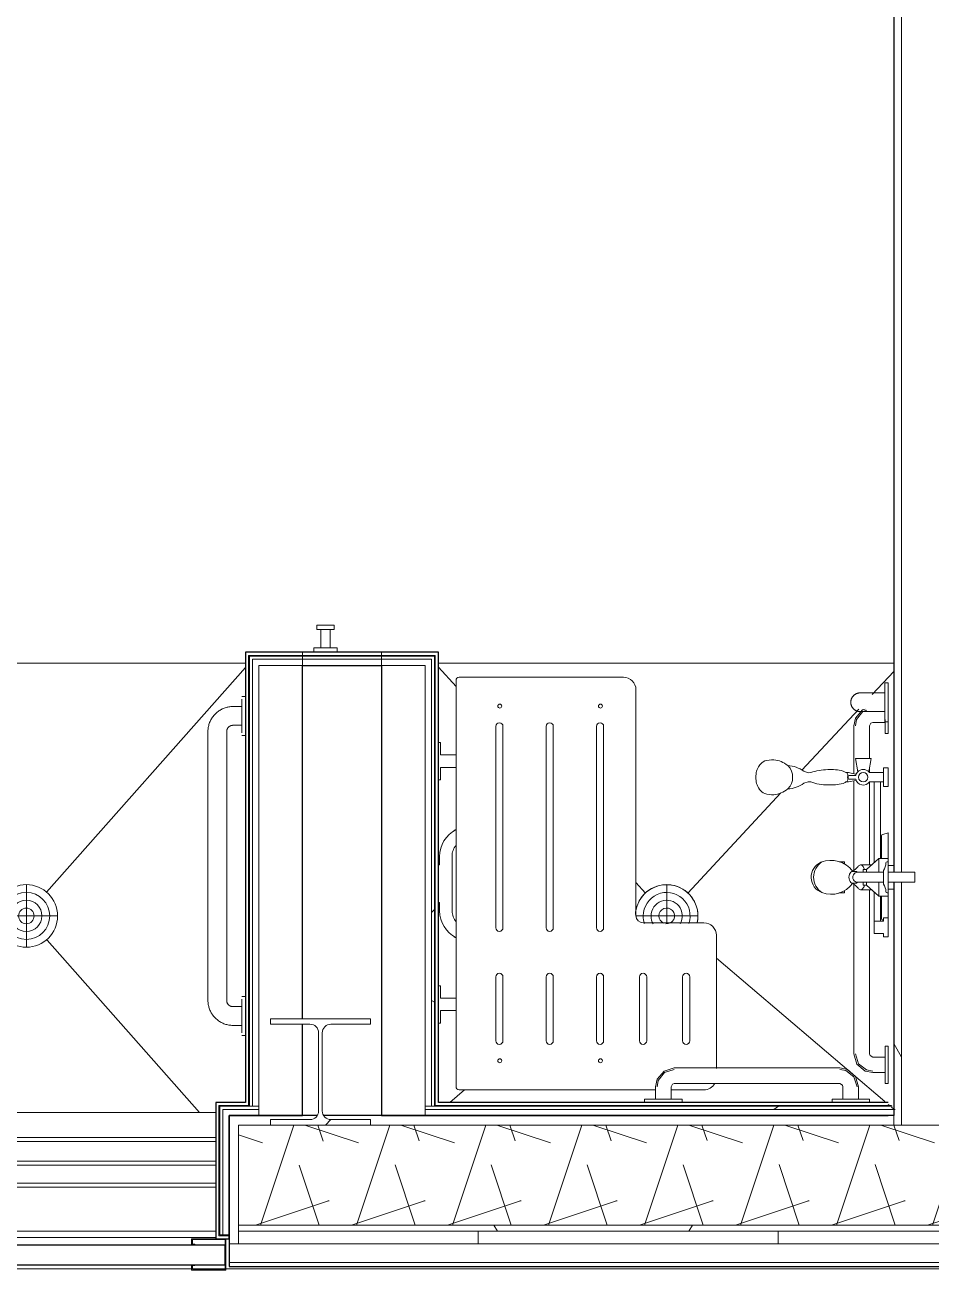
# Model space of a CAD drawing. Header units: inches. Extents: x -1442 to 59636, y -36095 to 792.
# Drawn here: x 58940.2 to 59012.7, y -22798.9 to -22699.3 of the extents above; entities that cross this region are included whole.
import ezdxf

# ---------------------------------------------------------------- set-up
doc = ezdxf.new("R2010")
doc.units = ezdxf.units.IN
doc.header["$MEASUREMENT"] = 0
for name, color, linetype, lineweight in [('A-FLOR', 192, 'Continuous', 9), ('A-GENM', 13, 'Continuous', 9), ('A-GLAZ-CWMG', 51, 'Continuous', 13), ('A-WALL', 113, 'Continuous', 9), ('A-WALL-PATT', 111, 'Continuous', 25), ('I-WALL', 2, 'Continuous', 9), ('L-SITE-WALL', 31, 'Continuous', 13), ('P-SANR-FIXT', 6, 'Continuous', 9), ('Q-SPCQ', 91, 'Continuous', 13), ('S-COLS', 52, 'Continuous', 13)]:
    doc.layers.add(name, color=color, linetype=linetype, lineweight=lineweight)
pattern_1 = [(296.565, (33301.27, 17.28), (0.0001, 115.19999), [12.88, -244.715]), (33.69, (33307.03, 5.76), (-0.00014, 115.1996), [20.768, -394.592]), (33.69, (33422.23, 5.76), (-0.00014, 115.1996), [20.768, -394.592]), (33.69, (33537.43, 5.76), (-0.00014, 115.1996), [20.768, -394.592]), (116.565, (33324.31, 17.28), (0.0001, 115.19999), [12.88, -244.715]), (213.69, (33318.55, 28.8), (-0.00014, 115.1996), [20.768, -394.592]), (213.69, (33433.75, 28.8), (-0.00014, 115.1996), [20.768, -394.592]), (213.69, (33548.95, 28.8), (-0.00014, 115.1996), [20.768, -394.592]), (26.565, (33347.35, 17.28), (0.0001, 115.2), [25.76, -231.836]), (26.565, (33462.55, 17.28), (0.0001, 115.2), [25.76, -231.836]), (270, (33370.39, 28.8), (115.2, 7e-15), [11.52, -103.68]), (225, (33370.39, 17.28), (-1e-14, 115.20042), [16.292, -146.626]), (135, (33358.87, 5.76), (1e-14, 115.20042), [16.292, -146.626]), (288.435, (33324.308, 51.84), (-0.00042, 115.19956), [18.215, -346.08]), (18.435, (33330.07, 34.56), (-0.0004, 115.19956), [18.215, -346.08]), (18.435, (33445.27, 34.56), (-0.0004, 115.19956), [18.215, -346.08]), (18.435, (33560.47, 34.56), (-0.0004, 115.19956), [18.215, -346.08]), (135, (33347.35, 40.32), (1e-14, 115.20042), [16.292, -146.626]), (180, (33335.83, 51.84), (-1e-14, -115.2), [11.52, -103.68]), (251.565, (33295.508, 80.64), (0.00042, 115.19956), [18.215, -346.08]), (315, (33289.75, 63.36), (-1e-14, 115.20042), [16.292, -146.626]), (71.565, (33301.268, 51.84), (0.00042, 115.19956), [18.215, -346.08]), (135, (33307.03, 69.12), (1e-14, 115.20042), [16.292, -146.626]), (225, (33341.59, 80.64), (-1e-14, 115.20042), [16.292, -146.626]), (123.69, (33330.07, 69.12), (-0.00014, 115.19958), [20.768, -394.592]), (123.69, (33445.27, 69.12), (-0.00014, 115.19958), [20.768, -394.592]), (26.565, (33318.55, 86.4), (0.0001, 115.2), [12.88, -244.715]), (26.565, (33433.75, 86.4), (0.0001, 115.2), [12.88, -244.715]), (315, (33330.07, 92.16), (-1e-14, 115.20042), [16.292, -146.626]), (213.69, (33381.91, 109.44), (-0.00014, 115.1996), [20.768, -394.592]), (213.69, (33497.11, 109.44), (-0.00014, 115.1996), [20.768, -394.592]), (213.69, (33612.31, 109.44), (-0.00014, 115.1996), [20.768, -394.592]), (296.565, (33364.63, 97.92), (0.0001, 115.19999), [12.88, -244.715]), (45, (33370.39, 86.4), (1e-14, 115.20042), [16.292, -146.626]), (90, (33381.91, 97.92), (-115.2, 7e-15), [11.52, -103.68]), (213.69, (33330.07, 115.2), (-0.00014, 115.1996), [20.768, -394.592]), (213.69, (33445.27, 115.2), (-0.00014, 115.1996), [20.768, -394.592]), (213.69, (33560.47, 115.2), (-0.00014, 115.1996), [20.768, -394.592]), (315, (33312.79, 103.68), (-1e-14, 115.20042), [8.146, -154.772]), (26.565, (33318.55, 97.92), (0.0001, 115.2), [12.88, -244.715]), (26.565, (33433.75, 97.92), (0.0001, 115.2), [12.88, -244.715]), (90, (33330.07, 103.68), (-115.2, 7e-15), [11.52, -103.68]), (333.435, (33283.99, 109.44), (-0.0001, 115.2), [12.88, -244.715]), (333.435, (33399.19, 109.44), (-0.0001, 115.2), [12.88, -244.715]), (243.435, (33295.51, 103.68), (-0.0001, 115.19999), [12.88, -244.715]), (161.565, (33289.75, 92.16), (0.0004, 115.19956), [18.215, -346.08]), (161.565, (33404.95, 92.16), (0.0004, 115.19956), [18.215, -346.08]), (161.565, (33520.15, 92.16), (0.0004, 115.19956), [18.215, -346.08]), (45, (33272.47, 97.92), (1e-14, 115.20042), [16.292, -146.626]), (26.565, (33278.23, 0), (0.0001, 115.2), [12.88, -244.715]), (26.565, (33393.43, 0), (0.0001, 115.2), [12.88, -244.715]), (116.565, (33289.75, 5.76), (0.0001, 115.19999), [12.88, -244.715]), (206.565, (33283.99, 17.28), (0.0001, 115.2), [12.88, -244.715]), (206.565, (33399.19, 17.28), (0.0001, 115.2), [12.88, -244.715]), (296.565, (33272.47, 11.52), (0.0001, 115.19999), [12.88, -244.715]), (14.036, (33358.87, 51.84), (0.0005, 115.19957), [23.749, -451.233]), (14.036, (33474.07, 51.84), (0.0005, 115.19957), [23.749, -451.233]), (14.036, (33589.27, 51.84), (0.0005, 115.19957), [23.749, -451.233]), (14.036, (33704.47, 51.84), (0.0005, 115.19957), [23.749, -451.233]), (135, (33381.91, 57.6), (1e-14, 115.20042), [16.292, -146.626]), (198.435, (33370.39, 69.12), (-0.0004, 115.19956), [18.215, -346.08]), (198.435, (33485.59, 69.12), (-0.0004, 115.19956), [18.215, -346.08]), (198.435, (33600.79, 69.12), (-0.0004, 115.19956), [18.215, -346.08]), (296.565, (33353.11, 63.36), (0.0001, 115.19999), [12.88, -244.715]), (333.435, (33278.23, 34.56), (-0.0001, 115.2), [12.88, -244.715]), (333.435, (33393.43, 34.56), (-0.0001, 115.2), [12.88, -244.715]), (45, (33289.75, 28.8), (1e-14, 115.20042), [8.146, -154.772]), (116.565, (33295.51, 34.56), (0.0001, 115.19999), [12.88, -244.715]), (225, (33289.75, 46.08), (-1e-14, 115.20042), [16.292, -146.626])]

# ---------------------------------------------------------------- blocks, each defined once
blk = doc.blocks.new('817_Grab_Bars - 8170-001240-25748-Egress Plan')
at = {"layer": 'Q-SPCQ', "color": 10}
for p, q in [((25685.39, -22753.022), (25685.109, -22753.022)), ((25685.109, -22754.584), (25685.109, -22753.231)), ((25685.109, -22753.834), (25684.39, -22753.834)), ((25685.109, -22755.937), (25685.109, -22754.584)), ((25682.39, -22755.834), (25682.39, -22777.334)), ((25683.89, -22777.334), (25683.89, -22755.834)), ((25684.39, -22755.334), (25685.109, -22755.334)), ((25685.109, -22756.147), (25685.39, -22756.147)), ((25685.39, -22777.022), (25685.109, -22777.022)), ((25685.109, -22777.834), (25684.39, -22777.834)), ((25685.109, -22778.584), (25685.109, -22777.231)), ((25685.109, -22779.937), (25685.109, -22778.584)), ((25684.39, -22779.334), (25685.109, -22779.334)), ((25685.109, -22780.147), (25685.39, -22780.147))]:
    blk.add_line(p, q, dxfattribs=at)
at = {"layer": 'Q-SPCQ', "color": 10, "flags": 128}
for points in [[(25684.39, -22753.834), (25684.31, -22753.836), (25684.23, -22753.84), (25684.151, -22753.848), (25684.072, -22753.86), (25683.993, -22753.874), (25683.915, -22753.891), (25683.838, -22753.912), (25683.761, -22753.936), (25683.686, -22753.962), (25683.611, -22753.992), (25683.538, -22754.025), (25683.467, -22754.06), (25683.396, -22754.098), (25683.328, -22754.14), (25683.261, -22754.183), (25683.196, -22754.23), (25683.133, -22754.279), (25683.071, -22754.33), (25683.012, -22754.384), (25682.956, -22754.441), (25682.901, -22754.499), (25682.849, -22754.56), (25682.799, -22754.622), (25682.752, -22754.687), (25682.707, -22754.753), (25682.665, -22754.822), (25682.626, -22754.891), (25682.59, -22754.963), (25682.557, -22755.035), (25682.526, -22755.109), (25682.499, -22755.184), (25682.474, -22755.261), (25682.453, -22755.338), (25682.434, -22755.416), (25682.419, -22755.494), (25682.407, -22755.573), (25682.398, -22755.653), (25682.393, -22755.733), (25682.39, -22755.812), (25682.39, -22755.834)], [(25683.89, -22755.834), (25683.891, -22755.814), (25683.892, -22755.794), (25683.894, -22755.774), (25683.897, -22755.754), (25683.9, -22755.735), (25683.905, -22755.715), (25683.91, -22755.696), (25683.916, -22755.677), (25683.922, -22755.658), (25683.93, -22755.639), (25683.938, -22755.621), (25683.947, -22755.603), (25683.956, -22755.586), (25683.967, -22755.568), (25683.978, -22755.552), (25683.989, -22755.535), (25684.001, -22755.52), (25684.014, -22755.504), (25684.028, -22755.49), (25684.042, -22755.475), (25684.056, -22755.462), (25684.072, -22755.449), (25684.087, -22755.436), (25684.103, -22755.424), (25684.12, -22755.413), (25684.137, -22755.403), (25684.155, -22755.393), (25684.172, -22755.384), (25684.191, -22755.376), (25684.209, -22755.368), (25684.228, -22755.361), (25684.247, -22755.355), (25684.266, -22755.35), (25684.286, -22755.345), (25684.305, -22755.341), (25684.325, -22755.338), (25684.345, -22755.336), (25684.365, -22755.335), (25684.385, -22755.334), (25684.39, -22755.334)], [(25682.39, -22777.334), (25682.392, -22777.414), (25682.397, -22777.494), (25682.405, -22777.573), (25682.416, -22777.653), (25682.43, -22777.731), (25682.448, -22777.809), (25682.468, -22777.887), (25682.492, -22777.963), (25682.518, -22778.039), (25682.548, -22778.113), (25682.581, -22778.186), (25682.616, -22778.258), (25682.655, -22778.328), (25682.696, -22778.396), (25682.74, -22778.463), (25682.786, -22778.528), (25682.835, -22778.592), (25682.887, -22778.653), (25682.941, -22778.712), (25682.997, -22778.769), (25683.055, -22778.823), (25683.116, -22778.876), (25683.179, -22778.925), (25683.243, -22778.972), (25683.31, -22779.017), (25683.378, -22779.059), (25683.448, -22779.098), (25683.519, -22779.134), (25683.592, -22779.168), (25683.666, -22779.198), (25683.741, -22779.226), (25683.817, -22779.25), (25683.894, -22779.271), (25683.972, -22779.29), (25684.05, -22779.305), (25684.129, -22779.317), (25684.209, -22779.326), (25684.289, -22779.331), (25684.369, -22779.334), (25684.39, -22779.334)], [(25684.39, -22777.834), (25684.37, -22777.834), (25684.35, -22777.832), (25684.33, -22777.83), (25684.311, -22777.828), (25684.291, -22777.824), (25684.271, -22777.82), (25684.252, -22777.815), (25684.233, -22777.809), (25684.214, -22777.802), (25684.196, -22777.795), (25684.177, -22777.786), (25684.159, -22777.778), (25684.142, -22777.768), (25684.125, -22777.758), (25684.108, -22777.747), (25684.092, -22777.735), (25684.076, -22777.723), (25684.061, -22777.71), (25684.046, -22777.696), (25684.032, -22777.682), (25684.018, -22777.668), (25684.005, -22777.653), (25683.992, -22777.637), (25683.981, -22777.621), (25683.969, -22777.604), (25683.959, -22777.587), (25683.949, -22777.57), (25683.94, -22777.552), (25683.932, -22777.534), (25683.924, -22777.515), (25683.917, -22777.496), (25683.911, -22777.477), (25683.906, -22777.458), (25683.901, -22777.439), (25683.898, -22777.419), (25683.894, -22777.399), (25683.892, -22777.379), (25683.891, -22777.359), (25683.89, -22777.339), (25683.89, -22777.334)]]:
    blk.add_lwpolyline(points, dxfattribs=at)
blk = doc.blocks.new('Shower_Seat-Retractable-Frost_Products_LTD_-Handicap-_975R_M_ - Steel-Stainless-118740-Egress Plan')
at = {"layer": 'Q-SPCQ', "color": 10}
for p, q in [((25702.24, -22757.698), (25702.24, -22751.74)), ((25702.489, -22751.49), (25715.637, -22751.49)), ((25716.635, -22752.488), (25716.635, -22770.544)), ((25705.419, -22771.526), (25705.419, -22755.419)), ((25705.996, -22755.419), (25705.996, -22771.526)), ((25709.446, -22771.526), (25709.446, -22755.419)), ((25710.023, -22755.419), (25710.023, -22771.526)), ((25713.472, -22771.526), (25713.472, -22755.419)), ((25714.05, -22755.419), (25714.05, -22771.526)), ((25700.828, -22756.705), (25701.005, -22756.705)), ((25701.005, -22756.705), (25701.005, -22757.698)), ((25701.005, -22757.698), (25702.24, -22757.698)), ((25702.24, -22757.698), (25702.24, -22758.699)), ((25702.24, -22758.699), (25701.006, -22758.699)), ((25701.006, -22758.699), (25701.006, -22759.69)), ((25702.24, -22763.675), (25702.24, -22758.699)), ((25701.006, -22759.69), (25700.828, -22759.69)), ((25702.24, -22763.606), (25702.24, -22772.322)), ((25700.922, -22766.506), (25700.922, -22765.832)), ((25701.923, -22770.175), (25701.923, -22765.803)), ((25700.834, -22769.499), (25700.834, -22766.499)), ((25700.834, -22766.499), (25700.922, -22766.506)), ((25700.923, -22769.499), (25700.834, -22769.499)), ((25700.923, -22770.175), (25700.923, -22769.499)), ((25717.224, -22771.133), (25722.08, -22771.133)), ((25723.078, -22772.131), (25723.078, -22782.778)), ((25702.24, -22777.156), (25702.24, -22772.322)), ((25700.828, -22776.163), (25701.005, -22776.163)), ((25701.005, -22776.163), (25701.005, -22777.156)), ((25705.419, -22780.562), (25705.419, -22775.455)), ((25705.996, -22775.455), (25705.996, -22780.562)), ((25709.446, -22780.562), (25709.446, -22775.455)), ((25710.023, -22775.455), (25710.023, -22780.562)), ((25713.472, -22780.562), (25713.472, -22775.455)), ((25714.05, -22775.455), (25714.05, -22775.504)), ((25714.05, -22775.455), (25714.05, -22780.562)), ((25716.918, -22775.455), (25716.918, -22780.562)), ((25717.495, -22780.562), (25717.495, -22775.455)), ((25720.363, -22780.562), (25720.363, -22775.455)), ((25720.941, -22775.455), (25720.941, -22780.562)), ((25701.005, -22777.156), (25702.24, -22777.156)), ((25702.24, -22777.156), (25702.24, -22778.156)), ((25713.472, -22776.336), (25713.472, -22780.562)), ((25714.05, -22780.562), (25714.05, -22776.607)), ((25702.24, -22778.156), (25701.005, -22778.156)), ((25701.005, -22778.156), (25701.005, -22779.148)), ((25702.24, -22784.241), (25702.24, -22778.156)), ((25701.005, -22779.148), (25700.828, -22779.148)), ((25718.224, -22784.49), (25702.489, -22784.49)), ((25722.08, -22784.49), (25719.431, -22784.49))]:
    blk.add_line(p, q, dxfattribs=at)
for centre, radius, start, end in [((25702.489, -22751.74), 0.249, 90, 180), ((25715.637, -22752.488), 0.998, 0, 90), ((25705.743, -22753.795), 0.157, 90, 270), ((25705.743, -22753.795), 0.157, 270, 90), ((25713.796, -22753.795), 0.157, 90, 270), ((25713.796, -22753.795), 0.157, 270, 90), ((25705.708, -22755.419), 0.289, 0, 180), ((25709.734, -22755.419), 0.289, 0, 180), ((25713.761, -22755.419), 0.289, 0, 180), ((25703.346, -22765.832), 2.424, 117.15109, 180), ((25703.213, -22765.518), 2.092, 117.43302, 122.15945), ((25703.276, -22765.803), 1.353, 140, 180), ((25703.392, -22770.138), 2.469, 180.85416, 242.17834), ((25703.375, -22770.145), 1.452, 181.15469, 218.58006), ((25717.224, -22770.544), 0.589, 180, 270), ((25722.08, -22772.131), 0.998, 0, 90), ((25705.708, -22771.526), 0.289, 180, 0), ((25709.735, -22771.526), 0.288, 180, 0), ((25713.762, -22771.526), 0.288, 180, 0), ((25703.11, -22770.79), 1.773, 235.24518, 240.49564), ((25705.708, -22775.455), 0.289, 0, 180), ((25709.734, -22775.455), 0.289, 0, 180), ((25713.761, -22775.455), 0.289, 0, 180), ((25713.761, -22775.455), 0.289, 0, 139.21367), ((25717.206, -22775.455), 0.289, 0, 180), ((25720.652, -22775.455), 0.289, 0, 180), ((25705.708, -22780.562), 0.289, 180, 0), ((25709.734, -22780.562), 0.289, 180, 0), ((25713.761, -22780.562), 0.289, 180, 0), ((25713.761, -22780.562), 0.289, 180, 0), ((25717.206, -22780.562), 0.289, 180, 0), ((25720.652, -22780.562), 0.289, 180, 0), ((25705.743, -22782.16), 0.157, 90, 270), ((25705.743, -22782.16), 0.157, 270, 90), ((25713.796, -22782.16), 0.157, 90, 270), ((25713.796, -22782.16), 0.157, 270, 90), ((25722.08, -22783.492), 0.998, 270, 330), ((25702.489, -22784.241), 0.249, 180, 270)]:
    blk.add_arc(centre, radius, start, end, dxfattribs=at)
blk = doc.blocks.new('Parametric_ADA_Grab_Bar_-_2_Piece_3744 - Parametric_ADA_Grab_Bar_-_2_Piece_3744-114339-Egress Plan')
at = {"layer": 'A-GENM', "color": 10, "lineweight": 13}
for p, q in [((0.25, 20.031), (0, 20.031)), ((0.25, 19.98), (0.25, 20.031)), ((0.25, 20.031), (0.25, 17.031)), ((1.25, 19.156), (0.25, 19.156)), ((0, 17.031), (0.25, 17.031)), ((0.25, 17.906), (1.25, 17.906)), ((0.25, 17.031), (0.25, 17.082)), ((1.5, 17.656), (1.5, 4.406)), ((2.75, 4.406), (2.75, 17.656)), ((0.25, 5.031), (0, 5.031)), ((0.25, 4.98), (0.25, 5.031)), ((0.25, 5.031), (0.25, 2.031)), ((1.25, 4.156), (0.25, 4.156)), ((17.46, 3.281), (3.875, 3.281)), ((25.724, 3.281), (18.54, 3.281)), ((30.125, 3.281), (26.276, 3.281)), ((0, 2.031), (0.25, 2.031)), ((0.25, 2.906), (1.25, 2.906)), ((0.25, 2.031), (0.25, 2.082)), ((3.875, 2.031), (17.005, 2.031)), ((18.995, 2.031), (25.625, 2.031)), ((26.375, 2.031), (26.733, 2.031)), ((27.5, 2.031), (30.125, 2.031)), ((2.375, 1.781), (2.375, 0.781)), ((3.625, 0.781), (3.625, 1.781)), ((30.375, 1.781), (30.375, 0.781)), ((1.5, 0.781), (1.5, 0.531)), ((1.5, 0.781), (4.5, 0.781)), ((1.551, 0.781), (1.5, 0.781)), ((1.5, 0.531), (1.551, 0.531)), ((4.5, 0.531), (1.5, 0.531)), ((4.5, 0.781), (4.449, 0.781)), ((4.449, 0.531), (4.5, 0.531)), ((4.5, 0.531), (4.5, 0.781)), ((29.5, 0.781), (29.5, 0.531)), ((29.5, 0.781), (30.612, 0.781)), ((29.551, 0.781), (29.5, 0.781)), ((29.5, 0.531), (29.551, 0.531)), ((30.433, 0.531), (29.5, 0.531))]:
    blk.add_line(p, q, dxfattribs=at)
at = {"layer": 'A-GENM', "color": 10, "lineweight": 13, "flags": 128}
for points in [[(2.75, 17.656), (2.506, 18.477), (1.852, 19.03), (1.25, 19.156)], [(2.625, 17.656), (2.381, 18.438), (1.737, 18.942), (1.25, 19.031)], [(1.25, 17.906), (1.46, 17.791), (1.5, 17.656)], [(1.25, 2.906), (2.07, 3.151), (2.624, 3.804), (2.75, 4.406)], [(1.5, 4.406), (1.385, 4.196), (1.25, 4.156)], [(1.25, 3.031), (2.031, 3.275), (2.536, 3.92), (2.625, 4.406)], [(3.875, 3.281), (3.055, 3.037), (2.501, 2.384), (2.375, 1.781)], [(3.875, 3.156), (3.094, 2.913), (2.589, 2.268), (2.5, 1.781)], [(31.448, 2.375), (31.381, 2.602), (30.727, 3.155), (30.125, 3.281)], [(31.356, 2.244), (31.256, 2.563), (30.612, 3.067), (30.125, 3.156)], [(3.625, 1.781), (3.74, 1.992), (3.875, 2.031)], [(30.125, 2.031), (30.335, 1.916), (30.375, 1.781)]]:
    blk.add_lwpolyline(points, dxfattribs=at)
blk = doc.blocks.new('817_Grab_Bars - 8170-001180-V50-Egress Plan')
at = {"layer": 'Q-SPCQ', "color": 10}
for p, q in [((25736.828, -22751.928), (25736.546, -22751.928)), ((25736.828, -22751.928), (25736.546, -22751.928)), ((25736.546, -22755.053), (25736.546, -22751.928)), ((25736.828, -22751.928), (25736.828, -22755.053)), ((25736.828, -22752.137), (25736.828, -22751.928)), ((25736.828, -22751.928), (25736.828, -22752.137)), ((25736.828, -22752.137), (25736.828, -22751.928)), ((25736.546, -22752.74), (25735.828, -22752.74)), ((25736.546, -22752.74), (25735.828, -22752.74)), ((25735.828, -22754.24), (25736.546, -22754.24)), ((25735.828, -22754.24), (25736.546, -22754.24)), ((25736.546, -22754.843), (25736.546, -22755.053)), ((25736.546, -22755.053), (25736.546, -22754.843)), ((25736.546, -22754.843), (25736.546, -22755.053)), ((25736.546, -22755.053), (25736.828, -22755.053)), ((25736.546, -22755.053), (25736.828, -22755.053))]:
    blk.add_line(p, q, dxfattribs=at)
at = {"layer": 'Q-SPCQ', "color": 10, "flags": 128}
for points in [[(25733.828, -22753.49), (25733.828, -22753.46), (25733.83, -22753.43), (25733.833, -22753.401), (25733.837, -22753.371), (25733.843, -22753.341), (25733.849, -22753.312), (25733.857, -22753.283), (25733.866, -22753.254), (25733.876, -22753.226), (25733.887, -22753.198), (25733.899, -22753.171), (25733.912, -22753.144), (25733.927, -22753.118), (25733.942, -22753.092), (25733.959, -22753.067), (25733.976, -22753.042), (25733.995, -22753.019), (25734.014, -22752.996), (25734.034, -22752.974), (25734.055, -22752.952), (25734.077, -22752.932), (25734.1, -22752.912), (25734.123, -22752.894), (25734.148, -22752.876), (25734.172, -22752.859), (25734.198, -22752.844), (25734.224, -22752.829), (25734.251, -22752.815), (25734.278, -22752.803), (25734.306, -22752.791), (25734.334, -22752.781), (25734.363, -22752.772), (25734.392, -22752.764), (25734.421, -22752.757), (25734.45, -22752.751), (25734.48, -22752.747), (25734.51, -22752.743), (25734.54, -22752.741), (25734.57, -22752.74), (25734.578, -22752.74)], [(25735.828, -22752.74), (25735.778, -22752.74), (25735.728, -22752.74), (25735.678, -22752.74), (25735.629, -22752.74), (25735.579, -22752.74), (25735.531, -22752.74), (25735.482, -22752.74), (25735.435, -22752.74), (25735.387, -22752.74), (25735.341, -22752.74), (25735.295, -22752.74), (25735.251, -22752.74), (25735.207, -22752.74), (25735.164, -22752.74), (25735.122, -22752.74), (25735.081, -22752.74), (25735.042, -22752.74), (25735.003, -22752.74), (25734.967, -22752.74), (25734.931, -22752.74), (25734.897, -22752.74), (25734.864, -22752.74), (25734.833, -22752.74), (25734.804, -22752.74), (25734.776, -22752.74), (25734.75, -22752.74), (25734.725, -22752.74), (25734.703, -22752.74), (25734.682, -22752.74), (25734.663, -22752.74), (25734.645, -22752.74), (25734.63, -22752.74), (25734.617, -22752.74), (25734.605, -22752.74), (25734.596, -22752.74), (25734.588, -22752.74), (25734.583, -22752.74), (25734.579, -22752.74), (25734.578, -22752.74)], [(25734.578, -22752.74), (25734.579, -22752.74), (25734.582, -22752.74), (25734.587, -22752.74), (25734.594, -22752.74), (25734.603, -22752.74), (25734.614, -22752.74), (25734.626, -22752.74), (25734.641, -22752.74), (25734.658, -22752.74), (25734.676, -22752.74), (25734.697, -22752.74), (25734.719, -22752.74), (25734.743, -22752.74), (25734.769, -22752.74), (25734.796, -22752.74), (25734.825, -22752.74), (25734.856, -22752.74), (25734.888, -22752.74), (25734.922, -22752.74), (25734.957, -22752.74), (25734.993, -22752.74), (25735.031, -22752.74), (25735.07, -22752.74), (25735.111, -22752.74), (25735.152, -22752.74), (25735.195, -22752.74), (25735.239, -22752.74), (25735.283, -22752.74), (25735.329, -22752.74), (25735.375, -22752.74), (25735.422, -22752.74), (25735.469, -22752.74), (25735.518, -22752.74), (25735.566, -22752.74), (25735.615, -22752.74), (25735.665, -22752.74), (25735.714, -22752.74), (25735.764, -22752.74), (25735.814, -22752.74), (25735.828, -22752.74)], [(25734.578, -22754.24), (25734.548, -22754.24), (25734.518, -22754.238), (25734.488, -22754.235), (25734.458, -22754.231), (25734.429, -22754.225), (25734.399, -22754.219), (25734.37, -22754.211), (25734.342, -22754.202), (25734.314, -22754.192), (25734.286, -22754.181), (25734.258, -22754.169), (25734.231, -22754.156), (25734.205, -22754.141), (25734.179, -22754.126), (25734.154, -22754.109), (25734.13, -22754.092), (25734.106, -22754.073), (25734.083, -22754.054), (25734.061, -22754.034), (25734.04, -22754.013), (25734.019, -22753.991), (25734, -22753.968), (25733.981, -22753.945), (25733.963, -22753.92), (25733.947, -22753.896), (25733.931, -22753.87), (25733.916, -22753.844), (25733.903, -22753.817), (25733.89, -22753.79), (25733.879, -22753.762), (25733.868, -22753.734), (25733.859, -22753.705), (25733.851, -22753.676), (25733.844, -22753.647), (25733.839, -22753.618), (25733.834, -22753.588), (25733.831, -22753.558), (25733.829, -22753.528), (25733.828, -22753.498), (25733.828, -22753.49)], [(25734.578, -22754.24), (25734.579, -22754.24), (25734.582, -22754.24), (25734.587, -22754.24), (25734.594, -22754.24), (25734.603, -22754.24), (25734.614, -22754.24), (25734.626, -22754.24), (25734.641, -22754.24), (25734.658, -22754.24), (25734.676, -22754.24), (25734.697, -22754.24), (25734.719, -22754.24), (25734.743, -22754.24), (25734.769, -22754.24), (25734.796, -22754.24), (25734.825, -22754.24), (25734.856, -22754.24), (25734.888, -22754.24), (25734.922, -22754.24), (25734.957, -22754.24), (25734.993, -22754.24), (25735.031, -22754.24), (25735.07, -22754.24), (25735.111, -22754.24), (25735.152, -22754.24), (25735.195, -22754.24), (25735.239, -22754.24), (25735.283, -22754.24), (25735.329, -22754.24), (25735.375, -22754.24), (25735.422, -22754.24), (25735.469, -22754.24), (25735.518, -22754.24), (25735.566, -22754.24), (25735.615, -22754.24), (25735.665, -22754.24), (25735.714, -22754.24), (25735.764, -22754.24), (25735.814, -22754.24), (25735.828, -22754.24)], [(25735.828, -22754.24), (25735.778, -22754.24), (25735.728, -22754.24), (25735.678, -22754.24), (25735.629, -22754.24), (25735.579, -22754.24), (25735.531, -22754.24), (25735.482, -22754.24), (25735.435, -22754.24), (25735.387, -22754.24), (25735.341, -22754.24), (25735.295, -22754.24), (25735.251, -22754.24), (25735.207, -22754.24), (25735.164, -22754.24), (25735.122, -22754.24), (25735.081, -22754.24), (25735.042, -22754.24), (25735.003, -22754.24), (25734.967, -22754.24), (25734.931, -22754.24), (25734.897, -22754.24), (25734.864, -22754.24), (25734.833, -22754.24), (25734.804, -22754.24), (25734.776, -22754.24), (25734.75, -22754.24), (25734.725, -22754.24), (25734.703, -22754.24), (25734.682, -22754.24), (25734.663, -22754.24), (25734.645, -22754.24), (25734.63, -22754.24), (25734.617, -22754.24), (25734.605, -22754.24), (25734.596, -22754.24), (25734.588, -22754.24), (25734.583, -22754.24), (25734.579, -22754.24), (25734.578, -22754.24)]]:
    blk.add_lwpolyline(points, dxfattribs=at)
blk = doc.blocks.new('Robe_hook_5552 - Robe_hook_5552-134757-Egress Plan')
at = {"layer": 'A-GENM', "color": 10, "lineweight": 13}
for p, q in [((-0.937, 0), (-0.937, -0.35)), ((-0.937, -0.35), (0.938, -0.35)), ((-0.375, -1.813), (-0.375, -0.35)), ((0.375, -1.813), (0.375, -0.35)), ((0.938, -0.35), (0.938, 0)), ((-0.688, -2.163), (-0.688, -1.813)), ((-0.688, -1.813), (0.688, -1.813)), ((0.688, -1.813), (0.688, -2.163)), ((0.688, -2.163), (-0.688, -2.163))]:
    blk.add_line(p, q, dxfattribs=at)
blk = doc.blocks.new('Shower-Unit-Zurn-Z7301-SS-MT-DV2P-HW - Z7301-SS-MT-DV2P-HW-242829-Egress Plan')
at = {"layer": 'A-GENM'}
for p, q in [((7.647, 6.422), (7.522, 6.76)), ((7.628, 6.209), (7.647, 6.422)), ((8.478, 6.76), (8.353, 6.422)), ((8.353, 6.422), (8.372, 6.209)), ((7.625, 3.24), (7.625, 3.405)), ((7.753, 2.618), (7.63, 3.185)), ((7.859, 2.609), (7.859, 3.125)), ((8.141, 3.125), (8.141, 2.609)), ((8.37, 3.185), (8.247, 2.618)), ((8.375, 3.405), (8.375, 3.24)), ((8.436, 2.448), (9.5, 2.625)), ((9.5, 2.625), (9.5, 1.365)), ((-4.5, 1.125), (-3.5, 1.125)), ((-4.5, 0.375), (-4.5, 1.125)), ((-3.5, 1.125), (-3.5, 0.375)), ((-3.5, 1.125), (-1.172, 1.125)), ((1.172, 1.125), (7.625, 1.125)), ((7.625, 0.375), (7.625, 1.5)), ((8.375, 1.5), (8.375, 0.375)), ((9.5, 1.365), (8.436, 1.552)), ((-4.75, 0.375), (-4.5, 0.375)), ((-4.75, 0), (-4.75, 0.375)), ((-3.25, 0), (-4.75, 0)), ((-1.5, 0.625), (-3.5, 0.625)), ((-3.5, 0.375), (-3.25, 0.375)), ((-3.25, 0.375), (-3.25, 0)), ((7.625, 0.625), (1.5, 0.625)), ((7.25, 0.375), (7.625, 0.375)), ((7.25, 0), (7.25, 0.375)), ((8.75, 0), (7.25, 0)), ((7.625, 0.375), (8.375, 0.375)), ((8.375, 0.375), (8.75, 0.375)), ((8.75, 0.375), (8.75, 0))]:
    blk.add_line(p, q, dxfattribs=at)
at = {"layer": 'A-GENM', "color": 10, "lineweight": 13}
for p, q in [((-1.25, 3.5), (-1.25, 3.959)), ((-1.052, 3.5), (-1.25, 3.5)), ((1.25, 3.5), (1.065, 3.5)), ((1.25, 3.921), (1.25, 3.5)), ((-0.625, 2), (-0.4, 2)), ((-0.625, 1.75), (-0.625, 2)), ((0.4, 2), (0.625, 2)), ((0.625, 2), (0.625, 1.75)), ((-1.5, 0.75), (-0.625, 1.75)), ((-0.625, 1.75), (-0.4, 1.75)), ((0.4, 1.75), (0.625, 1.75)), ((0.625, 1.75), (1.5, 0.75)), ((-1.5, 0.75), (-0.4, 0.75)), ((-1.5, 0), (-1.5, 0.75)), ((-1.238, 0), (-1.5, 0)), ((0.4, 0.75), (1.5, 0.75)), ((1.5, 0), (1.238, 0)), ((1.5, 0.75), (1.5, 0))]:
    blk.add_line(p, q, dxfattribs=at)
at = {"layer": 'A-GENM'}
blk.add_circle((8, 2), 0.375, dxfattribs=at)
for centre, radius, start, end in [((7.651, 9.455), 1.049, 124.56383, 155.43617), ((7.956, 9.011), 1.587, 88.41119, 124.56383), ((8.044, 9.011), 1.587, 55.43617, 91.58881), ((8.349, 9.455), 1.049, 24.56383, 55.43617), ((8.603, 9.288), 1.999, 162.46729, 183.53271), ((8.473, 9.28), 1.869, 183.53271, 221.27996), ((7.527, 9.28), 1.869, 318.72004, 356.46729), ((7.397, 9.288), 1.999, 356.46729, 17.53271), ((9.418, 8.151), 2.352, 182.5331, 216.27756), ((8.004, 8.991), 1.337, 226.12532, 313.87468), ((6.582, 8.151), 2.352, 323.72244, 357.4669), ((11.604, 4.808), 4.215, 160.5946, 179.43355), ((4.396, 4.808), 4.215, 0.56645, 19.4054), ((11.46, 4.612), 4.078, 176.65944, 194.17313), ((4.54, 4.612), 4.078, 345.82687, 3.34056), ((8.981, 4.316), 1.634, 205.46363, 213.87956), ((8, 3.898), 0.687, 236.90891, 303.09109), ((7.85, 3.233), 0.225, 178.18062, 192.22491), ((8, 3.125), 0.141, 0, 180), ((8.15, 3.233), 0.225, 347.77509, 1.81938), ((7.019, 4.316), 1.634, 326.12044, 334.53637), ((8, 2), 0.625, 103.05194, 233.1301), ((8, 2), 0.625, 45.74279, 76.94806), ((8, 2), 0.625, 314.25253, 45.74279), ((8, 2), 0.625, 306.8699, 314.25253)]:
    blk.add_arc(centre, radius, start, end, dxfattribs=at)
at = {"layer": 'P-SANR-FIXT', "color": 10, "lineweight": 13}
for p, q in [((-0.995, 1.327), (-0.995, 2.232)), ((-0.476, 2.643), (-0.476, 2.836)), ((-0.4, 0.38), (-0.4, 2.464)), ((0.4, 2.464), (0.4, 0.38)), ((0.476, 2.836), (0.476, 2.643)), ((0.995, 2.232), (0.995, 1.327)), ((-3.313, 0.54), (-1.5, 0.54)), ((-1.5, 0), (-3.25, 0)), ((-1.238, 0), (-1.238, 0.096)), ((-0.937, -0.438), (-0.937, 0)), ((-0.55, 0.38), (-0.4, 0.38)), ((-0.4, 0.38), (0.4, 0.38)), ((0.4, 0.38), (0.55, 0.38)), ((0.935, 0), (0.935, -0.438)), ((1.238, 0.096), (1.238, 0)), ((1.5, 0.54), (3.313, 0.54)), ((3.563, 0), (1.5, 0)), ((3.434, 0.449), (3.563, 0)), ((-0.4, 0), (-1.238, 0)), ((-0.4, -2.125), (-0.4, 0)), ((-0.4, 0), (0.4, 0)), ((0.4, 0), (0.4, -2.125)), ((1.238, 0), (0.4, 0)), ((0.4, -2.125), (-0.4, -2.125))]:
    blk.add_line(p, q, dxfattribs=at)
for centre, radius, start, end in [((0.001, 4.862), 1.308, 23.58191, 159.98246), ((0, 4.514), 1.463, 32.9208, 147.0792), ((0.793, 4.573), 2.151, 159.98246, 233.84657), ((-0.793, 4.573), 2.151, 306.15343, 22.17392), ((-0.625, 2.115), 0.388, 129.50274, 162.49726), ((-2.256, 4.093), 2.175, 309.50274, 324.82002), ((2.256, 4.093), 2.175, 215.18587, 230.49726), ((0.625, 2.115), 0.388, 17.50274, 50.49726), ((-3.313, 0.415), 0.125, 90, 164), ((-1.144, 0.096), 0.0945, 90, 180), ((-1.144, 1.213), 1.023, 270, 305.478), ((1.144, 1.213), 1.023, 234.522, 270), ((1.144, 0.096), 0.0945, 0, 90), ((3.313, 0.415), 0.125, 16, 90)]:
    blk.add_arc(centre, radius, start, end, dxfattribs=at)
for centre, major_axis, ratio, start_param, end_param in [((0, 2.836), (0.476, 0), 0.662364, 0, 3.141593), ((0, 2.464), (0.4, 0), 0.941821, 0, 3.141593), ((-0.108, 2.147), (1.109, 0.077), 0.351489, 5.475435, 6.593422)]:
    blk.add_ellipse(centre, major_axis=major_axis, ratio=ratio, start_param=start_param, end_param=end_param, dxfattribs=at)
blk.add_open_spline([(-0.682, 1.913), (-0.695, 1.918), (-0.815, 1.971), (-0.96, 2.075), (-1.018, 2.222), (-0.979, 2.302), (-0.941, 2.34)], degree=3, knots=[0.2535572, 0.2535572, 0.2535572, 0.2535572, 0.2857143, 0.5714286, 0.7857143, 1, 1, 1, 1], dxfattribs=at)
for points in [[(-0.4, 2.464), (-0.417, 2.482), (-0.444, 2.519), (-0.47, 2.58), (-0.476, 2.621), (-0.476, 2.643)], [(0.476, 2.643), (0.476, 2.621), (0.47, 2.58), (0.444, 2.519), (0.417, 2.482), (0.4, 2.464)]]:
    blk.add_open_spline(points, degree=3, dxfattribs=at)
blk = doc.blocks.new('Generic Models 3_Generic Models 2_312240_Generic Models 2_312240 _ Generic Models 3_Generic Models 2_312240_2 - Generic Models 3_Generic Models 2_312240_Generic Models 2_312240 _ Generic Models 3_Generic Models 2_312240_300533-398075-Egress Plan')
at = {"layer": 'A-GENM', "color": 10, "lineweight": 13}
for p, q in [((23352.163, -22800.801), (23512.663, -22800.801)), ((23352.163, -22801.301), (23512.663, -22801.301))]:
    blk.add_line(p, q, dxfattribs=at)
blk = doc.blocks.new('Generic Models 3_Generic Models 2_312240_Generic Models 2_312240 _ Generic Models 3_Generic Models 2_312240_3 - Generic Models 3_Generic Models 2_312240_Generic Models 2_312240 _ Generic Models 3_Generic Models 2_312240_300533-398087-Egress Plan')
at = {"layer": 'A-GENM', "color": 10, "lineweight": 13}
for p, q in [((25648.89, -22786.294), (25683.015, -22786.294)), ((25522.515, -22788.293), (25683.015, -22788.293)), ((25522.515, -22788.617), (25683.015, -22788.617)), ((25522.515, -22790.192), (25683.015, -22790.192)), ((25522.515, -22790.516), (25683.015, -22790.516)), ((25522.515, -22791.956), (25683.015, -22791.956)), ((25683.015, -22792.284), (25522.515, -22792.284))]:
    blk.add_line(p, q, dxfattribs=at)
blk = doc.blocks.new('Floor Drain - Round - 5_ Strainer - 3_ Drain-418833-Egress Plan')
at = {"layer": 'P-SANR-FIXT', "color": 10, "lineweight": 13}
for p, q in [((0, 2.5), (0, -2.5)), ((-2.5, 0), (2.5, 0))]:
    blk.add_line(p, q, dxfattribs=at)
for radius in [2.5, 1.875, 1.25, 0.625]:
    blk.add_circle((0, 0), radius, dxfattribs=at)
for start, end in [(360, 180), (180, 360)]:
    blk.add_arc((0, 0), 2.5, start, end, dxfattribs=at)
blk = doc.blocks.new('Floor Drain - Round - 5_ Strainer - 3_ Drain-V72-Egress Plan')
at = {"layer": 'P-SANR-FIXT', "color": 10, "lineweight": 13}
for p, q in [((0, 2.5), (0, -0.555)), ((-2.457, 0), (2.5, 0))]:
    blk.add_line(p, q, dxfattribs=at)
for radius, start, end in [(2.5, 347.01909, 177.35795), (2.5, 360, 173.1973), (1.875, 341.16381, 180), (1.25, 329.24063, 180), (0.625, 264.50836, 180), (2.5, 347.13464, 360), (1.875, 180, 198.83619), (1.25, 180, 210.75937), (0.625, 180, 247.22223)]:
    blk.add_arc((0, 0), radius, start, end, dxfattribs=at)
blk = doc.blocks.new('Locker Rooms and Restrooms_rvt-2-Egress Plan')
at = {"layer": 'A-WALL-PATT', "lineweight": 9}
h = blk.add_hatch(dxfattribs=at)
h.set_pattern_fill('FP_33', style=0, pattern_type=2)
h.set_pattern_definition(pattern_1)
h.paths.add_polyline_path([(25700.515, -22785.803), (25700.515, -22749.803), (25696.265, -22749.803), (25696.265, -22750.053), (25700.265, -22750.053), (25700.265, -22785.803)], flags=0)
h = blk.add_hatch(dxfattribs=at)
h.set_pattern_fill('FP_33', style=0, pattern_type=2)
h.set_pattern_definition(pattern_1)
h.paths.add_polyline_path([(25700.828, -22786.053), (25737.14, -22786.053), (25737.008, -22785.803), (25700.578, -22785.803)], flags=0)
h.paths.add_polyline_path([(25699.765, -22786.053), (25700.828, -22786.053), (25700.515, -22785.803), (25699.765, -22785.803)], flags=0)
h = blk.add_hatch(dxfattribs=at)
h.set_pattern_fill('FP_33', style=0, pattern_type=2)
h.set_pattern_definition(pattern_1)
h.paths.add_polyline_path([(25700.515, -22785.803), (25700.578, -22785.74), (25700.515, -22785.49)], flags=0)
at = {"layer": 'A-FLOR', "color": 10, "lineweight": 13}
for p, q in [((25648.882, -22750.354), (25685.39, -22750.354)), ((25648.882, -22750.354), (25685.39, -22750.354)), ((25700.828, -22750.354), (25737.265, -22750.354)), ((25700.828, -22750.354), (25737.265, -22750.354))]:
    blk.add_line(p, q, dxfattribs=at)
at = {"layer": 'A-FLOR', "color": 7}
for p, q in [((25685.39, -22750.706), (25669.464, -22768.686)), ((25700.828, -22750.694), (25702.24, -22752.231)), ((25735.549, -22752.873), (25737.265, -22751.026)), ((25729.923, -22758.927), (25734.471, -22754.033)), ((25720.791, -22768.754), (25728.236, -22760.743)), ((25716.635, -22767.899), (25717.413, -22768.746)), ((25681.709, -22786.294), (25669.513, -22772.525)), ((25736.555, -22785.418), (25723.078, -22773.962)), ((25702.914, -22784.49), (25701.751, -22785.49)), ((25737.008, -22785.803), (25736.828, -22785.65)), ((25737.267, -22786.023), (25737.097, -22785.878))]:
    blk.add_line(p, q, dxfattribs=at)
at = {"layer": 'A-WALL', "color": 7}
for p, q in [((25685.703, -22749.74), (25685.64, -22749.74)), ((25685.64, -22749.74), (25685.64, -22785.74)), ((25689.953, -22749.74), (25685.703, -22749.74)), ((25685.953, -22749.803), (25685.703, -22749.803)), ((25685.703, -22749.803), (25685.703, -22785.803)), ((25689.953, -22749.803), (25685.953, -22749.803)), ((25686.453, -22750.053), (25685.953, -22750.053)), ((25685.953, -22750.053), (25685.953, -22785.803)), ((25689.953, -22750.053), (25686.453, -22750.053)), ((25689.953, -22749.74), (25689.953, -22749.49)), ((25689.953, -22749.49), (25689.953, -22749.74)), ((25689.953, -22749.803), (25689.953, -22749.74)), ((25696.265, -22749.74), (25689.953, -22749.74)), ((25689.953, -22749.74), (25689.953, -22749.803)), ((25689.953, -22750.053), (25689.953, -22749.803)), ((25696.265, -22749.803), (25689.953, -22749.803)), ((25689.953, -22749.803), (25689.953, -22750.053)), ((25689.953, -22750.553), (25689.953, -22750.053)), ((25696.265, -22750.053), (25689.953, -22750.053)), ((25689.953, -22750.053), (25689.953, -22750.553)), ((25696.265, -22749.49), (25696.265, -22749.74)), ((25696.265, -22749.74), (25696.265, -22749.49)), ((25700.515, -22749.74), (25696.265, -22749.74)), ((25696.265, -22749.74), (25696.265, -22749.803)), ((25696.265, -22749.803), (25696.265, -22749.74)), ((25700.265, -22749.803), (25696.265, -22749.803)), ((25696.265, -22749.803), (25696.265, -22750.053)), ((25696.265, -22750.053), (25696.265, -22749.803)), ((25699.765, -22750.053), (25696.265, -22750.053)), ((25696.265, -22750.053), (25696.265, -22750.553)), ((25696.265, -22750.553), (25696.265, -22750.053)), ((25700.265, -22750.053), (25699.765, -22750.053)), ((25700.515, -22749.803), (25700.265, -22749.803)), ((25700.265, -22750.053), (25700.265, -22785.803)), ((25700.578, -22749.74), (25700.515, -22749.74)), ((25700.515, -22749.803), (25700.515, -22785.803)), ((25700.578, -22749.74), (25700.578, -22785.74)), ((25686.453, -22750.553), (25686.453, -22785.803)), ((25689.953, -22750.553), (25686.453, -22750.553)), ((25699.765, -22750.553), (25696.265, -22750.553)), ((25699.765, -22750.553), (25699.765, -22785.803)), ((25683.265, -22785.74), (25683.328, -22785.74)), ((25683.265, -22796.156), (25683.265, -22785.74)), ((25683.328, -22785.74), (25684.078, -22785.74)), ((25683.328, -22785.803), (25683.578, -22785.803)), ((25683.328, -22796.093), (25683.328, -22785.803)), ((25683.578, -22785.803), (25684.078, -22785.803)), ((25683.578, -22786.053), (25684.078, -22786.053)), ((25683.578, -22796.093), (25683.578, -22786.053)), ((25684.078, -22785.74), (25685.39, -22785.74)), ((25684.078, -22785.803), (25685.39, -22785.803)), ((25684.078, -22786.053), (25685.39, -22786.053)), ((25685.64, -22785.74), (25685.39, -22785.74)), ((25685.64, -22785.803), (25685.39, -22785.803)), ((25686.453, -22786.053), (25685.39, -22786.053)), ((25685.703, -22785.803), (25685.64, -22785.803)), ((25685.953, -22785.803), (25685.703, -22785.803)), ((25686.453, -22785.803), (25685.953, -22785.803)), ((25686.453, -22785.803), (25686.453, -22786.053)), ((25686.453, -22785.803), (25686.453, -22786.053)), ((25686.453, -22786.053), (25686.453, -22786.553)), ((25686.453, -22786.053), (25686.453, -22786.553)), ((25699.765, -22785.803), (25699.765, -22786.053)), ((25700.265, -22785.803), (25699.765, -22785.803)), ((25699.765, -22786.053), (25699.765, -22785.803)), ((25699.765, -22786.053), (25699.765, -22786.553)), ((25700.828, -22786.053), (25699.765, -22786.053)), ((25699.765, -22786.553), (25699.765, -22786.053)), ((25700.515, -22785.803), (25700.265, -22785.803)), ((25700.578, -22785.803), (25700.515, -22785.803)), ((25700.828, -22785.74), (25700.578, -22785.74)), ((25700.828, -22785.803), (25700.578, -22785.803)), ((25736.828, -22785.74), (25700.828, -22785.74)), ((25736.828, -22785.803), (25700.828, -22785.803)), ((25736.828, -22786.053), (25700.828, -22786.053)), ((25737.078, -22785.74), (25736.828, -22785.74)), ((25737.078, -22785.803), (25736.828, -22785.803)), ((25737.14, -22786.053), (25736.828, -22786.053)), ((25737.14, -22785.803), (25737.078, -22785.803)), ((25737.39, -22786.053), (25737.14, -22786.053)), ((25683.328, -22796.093), (25684.078, -22796.093)), ((25683.265, -22796.156), (25683.328, -22796.156)), ((25683.328, -22796.156), (25684.078, -22796.156))]:
    blk.add_line(p, q, dxfattribs=at)
at = {"layer": 'I-WALL', "color": 250, "lineweight": 25}
for p, q in [((25685.64, -22749.49), (25685.39, -22749.49)), ((25685.39, -22749.49), (25685.39, -22785.49)), ((25689.953, -22749.49), (25685.64, -22749.49)), ((25696.265, -22749.49), (25689.953, -22749.49)), ((25700.578, -22749.49), (25696.265, -22749.49)), ((25700.828, -22749.49), (25700.578, -22749.49)), ((25700.828, -22785.49), (25700.828, -22749.49)), ((25689.953, -22778.803), (25689.953, -22750.553)), ((25689.953, -22750.553), (25696.265, -22750.553)), ((25696.265, -22750.553), (25696.265, -22786.553)), ((25689.953, -22786.553), (25689.953, -22779.236)), ((25683.015, -22785.49), (25683.015, -22796.406)), ((25683.265, -22785.49), (25683.015, -22785.49)), ((25684.078, -22785.49), (25683.265, -22785.49)), ((25685.39, -22785.49), (25684.078, -22785.49)), ((25736.828, -22785.49), (25700.828, -22785.49)), ((25684.078, -22786.553), (25685.39, -22786.553)), ((25684.078, -22796.093), (25684.078, -22786.553)), ((25685.39, -22786.553), (25686.453, -22786.553)), ((25686.453, -22786.553), (25689.953, -22786.553)), ((25696.265, -22786.553), (25699.765, -22786.553)), ((25699.765, -22786.553), (25700.828, -22786.553)), ((25700.828, -22786.553), (25736.828, -22786.553)), ((25684.078, -22796.156), (25684.078, -22796.093)), ((25683.015, -22796.406), (25683.265, -22796.406)), ((25683.265, -22796.406), (25684.078, -22796.406)), ((25684.078, -22796.406), (25684.078, -22796.156))]:
    blk.add_line(p, q, dxfattribs=at)
at = {"color": 10, "lineweight": 13}
for name, p, rotation in [('Robe_hook_5552 - Robe_hook_5552-134757-Egress Plan', (25691.796, -22749.49), 180), ('Parametric_ADA_Grab_Bar_-_2_Piece_3744 - Parametric_ADA_Grab_Bar_-_2_Piece_3744-114339-Egress Plan', (25737.359, -22785.49), 90), ('Shower-Unit-Zurn-Z7301-SS-MT-DV2P-HW - Z7301-SS-MT-DV2P-HW-242829-Egress Plan', (25736.828, -22767.49), 90.00000000000074)]:
    blk.add_blockref(name, p, dxfattribs=dict(at, rotation=rotation))
for name, p in [('Shower_Seat-Retractable-Frost_Products_LTD_-Handicap-_975R_M_ - Steel-Stainless-118740-Egress Plan', (0, 0)), ('817_Grab_Bars - 8170-001180-V50-Egress Plan', (0, 0)), ('817_Grab_Bars - 8170-001240-25748-Egress Plan', (0, 0)), ('Floor Drain - Round - 5_ Strainer - 3_ Drain-418833-Egress Plan', (25667.858, -22770.578)), ('Floor Drain - Round - 5_ Strainer - 3_ Drain-V72-Egress Plan', (25719.096, -22770.578)), ('Generic Models 3_Generic Models 2_312240_Generic Models 2_312240 _ Generic Models 3_Generic Models 2_312240_3 - Generic Models 3_Generic Models 2_312240_Generic Models 2_312240 _ Generic Models 3_Generic Models 2_312240_300533-398087-Egress Plan', (0, 0)), ('Generic Models 3_Generic Models 2_312240_Generic Models 2_312240 _ Generic Models 3_Generic Models 2_312240_2 - Generic Models 3_Generic Models 2_312240_Generic Models 2_312240 _ Generic Models 3_Generic Models 2_312240_300533-398075-Egress Plan', (2170.352, 5))]:
    blk.add_blockref(name, p, dxfattribs=at)
blk = doc.blocks.new('Struct_Xcel_Sports Complex_rvt-2-Egress Plan')
at = {"layer": 'L-SITE-WALL', "color": 10}
for p, q in [((25683.765, -22798.803), (25348.828, -22798.803)), ((25797.828, -22798.803), (25683.825, -22798.803))]:
    blk.add_line(p, q, dxfattribs=at)
blk = doc.blocks.new('W-Wide Flange-Column - B2_F-1401326-Egress Plan')
at = {"layer": 'S-COLS', "lineweight": 9}
h = blk.add_hatch(dxfattribs=at)
h.set_pattern_fill('FP_9', color=256, style=0, pattern_type=2)
h.set_pattern_definition([(225, (58963.86, -22783.053), (19.00703, -19.00703), []), (225, (58963.86, -22811.853), (19.00703, -19.00703), [])])
h.paths.add_polyline_path([(1.437, 4.25), (-4, 4.25), (-4, 3.816), (-0.836, 3.816), (-0.3, 3.5), (-0.145, 3.125), (-0.145, -3.125), (-0.347, -3.614), (-0.836, -3.816), (-4, -3.816), (-4, -4.25), (4, -4.25), (4, -3.816), (0.836, -3.816), (0.347, -3.614), (0.145, -3.125), (0.145, 3.125), (0.42, 3.644), (0.836, 3.816), (4, 3.816), (4, 4.25)], flags=0)
at = {"layer": 'S-COLS', "lineweight": 15}
for p, q in [((4, 4.25), (-4, 4.25)), ((-4, 4.25), (-4, 3.816)), ((4, 3.816), (4, 4.25)), ((-4, 3.816), (-0.836, 3.816)), ((-0.145, 3.125), (-0.145, -3.125)), ((0.145, -3.125), (0.145, 3.125)), ((0.836, 3.816), (4, 3.816)), ((-0.836, -3.816), (-4, -3.816)), ((-4, -3.816), (-4, -4.25)), ((4, -3.816), (0.836, -3.816)), ((4, -4.25), (4, -3.816)), ((-4, -4.25), (4, -4.25))]:
    blk.add_line(p, q, dxfattribs=at)
for centre, start, end in [((-0.836, 3.125), 0, 90), ((0.836, 3.125), 90, 180), ((-0.836, -3.125), 270, 0), ((0.836, -3.125), 180, 270)]:
    blk.add_arc(centre, 0.691, start, end, dxfattribs=at)
blk = doc.blocks.new('Rectangular Mullion - Profile_Polycarbonate_right-1184085-Egress Plan')
at = {"layer": 'A-GLAZ-CWMG'}
for p, q in [((0, 1.287), (-2.75, 1.287)), ((-2.75, 1.287), (-2.75, 0.787)), ((-2.687, 0.85), (-2.687, 1.225)), ((-2.687, 1.225), (-0.062, 1.225)), ((-0.062, 1.225), (-0.062, -1.15)), ((0, -1.213), (0, 1.287)), ((-2.75, 0.787), (-2.5, 0.787)), ((-2.5, 0.85), (-2.687, 0.85)), ((-2.5, 0.787), (-2.5, 0.85)), ((-2.5, -0.787), (-2.75, -0.787)), ((-2.75, -0.787), (-2.75, -1.213)), ((-2.687, -1.15), (-2.687, -0.85)), ((-2.687, -0.85), (-2.5, -0.85)), ((-2.5, -0.85), (-2.5, -0.787)), ((-2.75, -1.213), (0, -1.213)), ((-0.062, -1.15), (-2.687, -1.15))]:
    blk.add_line(p, q, dxfattribs=at)

msp = doc.modelspace()

# ---------------------------------------------------------------- hatches: boundary and pattern name
at = {"layer": 'A-WALL-PATT', "lineweight": 9}
h = msp.add_hatch(dxfattribs=at)
h.set_pattern_fill('FP_13', color=256, style=0, pattern_type=2)
h.set_pattern_definition([(0, (33272.468, 0), (61.44, 15.36), [2.534, -43.546, 2.534, -43.546, -245.76]), (0, (33272.468, 0), (61.44, 15.36), [-92.16, 2.534, -89.626, 2.534, -43.546, -107.52]), (0, (33272.468, 0), (61.44, 15.36), [-230.4, 2.534, -28.186, 2.534, -74.266]), (120, (33295.508, 7.68), (-44.02215, 45.528601), [2.534, -43.546, 2.534, -43.546, -245.76]), (120, (33295.508, 7.68), (-44.02215, 45.528601), [-92.16, 2.534, -89.626, 2.534, -43.546, -107.52]), (120, (33295.508, 7.68), (-44.02215, 45.528601), [-230.4, 2.534, -28.186, 2.534, -74.266]), (240, (33303.188, 38.4), (-17.41785, -60.888601), [2.534, -43.546, 2.534, -43.546, -245.76]), (240, (33303.188, 38.4), (-17.41785, -60.888601), [-92.16, 2.534, -89.626, 2.534, -43.546, -107.52]), (240, (33303.188, 38.4), (-17.41785, -60.888601), [-230.4, 2.534, -28.186, 2.534, -74.266])])
h.paths.add_polyline_path([(59010.359, -22787.303), (59010.359, -22767.89), (59009.734, -22767.89), (59009.734, -22787.303)], flags=0)
h.paths.add_polyline_path([(59010.359, -22767.09), (59010.359, -22604.365), (59009.734, -22604.365), (59009.8, -22767.09)], flags=0)
h = msp.add_hatch(dxfattribs=at)
h.set_pattern_fill('FP_14', color=256, style=0, pattern_type=2)
h.set_pattern_definition([(161.57, (33273.428, 0.96), (-7.6802237, -0.0009796), [0, -54.643, 6.067, 0]), (18.43, (33271.508, 0.96), (-7.6802237, 0.0009796), [0, -54.643, 6.067, 0]), (108.43, (33273.428, 0.96), (3.8382953, -19.20136532), [18.211, -42.499]), (71.57, (33271.508, 0.96), (3.8382953, 19.20136532), [18.211, -42.499])])
h.paths.add_polyline_path([(59004.636, -22795.303), (59069.296, -22795.303), (59069.296, -22787.303), (58957.296, -22787.303), (58957.296, -22795.303), (58987.09, -22795.303)], flags=0)
h = msp.add_hatch(dxfattribs=at)
h.set_pattern_fill('FP_16', color=256, style=0, pattern_type=2)
h.set_pattern_definition([(0, (33272.468, 0), (30.72, 7.68), [2.534, -20.506, 2.534, -20.506, -122.88]), (0, (33272.468, 0), (30.72, 7.68), [-46.08, 2.534, -43.546, 2.534, -20.506, -53.76]), (0, (33272.468, 0), (30.72, 7.68), [-115.2, 2.534, -12.826, 2.534, -35.866]), (120, (33283.988, 3.84), (-22.0110751, 22.7643004), [2.534, -20.506, 2.534, -20.506, -122.88]), (120, (33283.988, 3.84), (-22.0110751, 22.7643004), [-46.08, 2.534, -43.546, 2.534, -20.506, -53.76]), (120, (33283.988, 3.84), (-22.0110751, 22.7643004), [-115.2, 2.534, -12.826, 2.534, -35.866]), (240, (33287.828, 19.2), (-8.7089249, -30.4443004), [2.534, -20.506, 2.534, -20.506, -122.88]), (240, (33287.828, 19.2), (-8.7089249, -30.4443004), [-46.08, 2.534, -43.546, 2.534, -20.506, -53.76]), (240, (33287.828, 19.2), (-8.7089249, -30.4443004), [-115.2, 2.534, -12.826, 2.534, -35.866])])
h.paths.add_polyline_path([(59039.729, -22795.803), (59069.296, -22795.803), (59069.296, -22795.303), (58957.296, -22795.303), (58957.296, -22795.803), (59022.183, -22795.803)], flags=0)
h = msp.add_hatch(dxfattribs=at)
h.set_pattern_fill('FP_17', color=256, style=0, pattern_type=2)
h.set_pattern_definition([(0, (33272.468, 0), (0, 24), []), (90, (33272.468, 0), (-24, 1e-15), [])])
h.paths.add_polyline_path([(58957.296, -22796.803), (59069.296, -22796.803), (59069.296, -22795.803), (58957.296, -22795.803)], flags=0)

# ---------------------------------------------------------------- linework, layer by layer
at = {"layer": 'A-WALL'}
for p, q in [((59010.359, -22370.178), (59010.359, -22767.09)), ((59010.359, -22767.89), (59010.359, -22787.303)), ((59009.734, -22786.553), (59009.734, -22787.303)), ((58957.296, -22787.303), (58957.296, -22796.803)), ((58959.859, -22787.303), (58957.296, -22787.303)), ((59069.296, -22787.303), (58967.859, -22787.303)), ((59069.296, -22795.303), (58957.296, -22795.303)), ((59069.296, -22795.803), (58957.296, -22795.803)), ((59070.046, -22796.803), (58956.546, -22796.803)), ((59070.046, -22798.303), (58956.546, -22798.303))]:
    msp.add_line(p, q, dxfattribs=at)
at = {"layer": 'A-WALL', "lineweight": 25}
for p, q in [((58963.559, -22786.553), (58956.546, -22786.553)), ((58956.546, -22786.553), (58956.546, -22798.615)), ((59009.734, -22786.553), (58964.158, -22786.553)), ((58956.234, -22796.906), (58621.296, -22796.906)), ((58956.234, -22798.48), (58956.234, -22796.906)), ((58621.296, -22798.48), (58956.234, -22798.48)), ((58956.546, -22798.615), (59070.046, -22798.615))]:
    msp.add_line(p, q, dxfattribs=at)
at = {"layer": 'I-WALL', "lineweight": 25}
for p, q in [((59009.734, -22369.553), (59009.734, -22767.09)), ((59009.734, -22767.89), (59009.734, -22786.553))]:
    msp.add_line(p, q, dxfattribs=at)
at = {"layer": 'L-SITE-WALL'}
for p, q in [((58621.296, -22798.803), (58956.234, -22798.803)), ((58956.293, -22798.803), (59070.296, -22798.803))]:
    msp.add_line(p, q, dxfattribs=at)

# ---------------------------------------------------------------- block references
at = {"color": 250, "lineweight": 5}
for name in ['Struct_Xcel_Sports Complex_rvt-2-Egress Plan', 'Locker Rooms and Restrooms_rvt-2-Egress Plan']:
    msp.add_blockref(name, (33272.468, 0), dxfattribs=at)
at = {"layer": 'A-GLAZ-CWMG'}
msp.add_blockref('Rectangular Mullion - Profile_Polycarbonate_right-1184085-Egress Plan', (58956.296, -22797.693), dxfattribs=at)
at = {"layer": 'S-COLS', "rotation": 180}
msp.add_blockref('W-Wide Flange-Column - B2_F-1401326-Egress Plan', (58963.859, -22783.053), dxfattribs=at)

doc.saveas('drawing.dxf')
